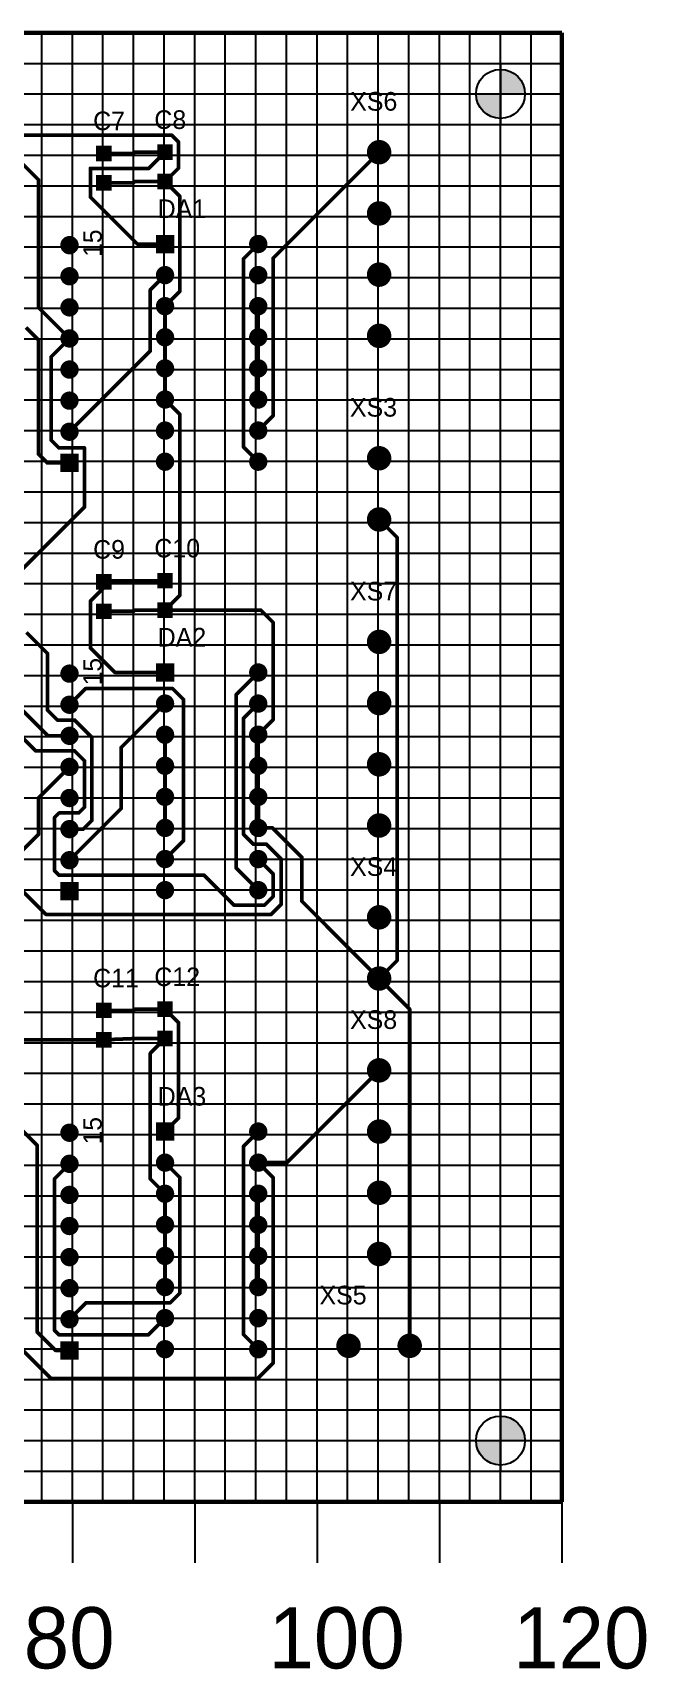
# Model space of a CAD drawing. Header units: millimetres. Extents: x -576 to 507, y -350 to 602.
# Drawn here: x -477.1 to -426.9, y 189.4 to 323.1 of the extents above; entities that cross this region are included whole.
import ezdxf

# ---------------------------------------------------------------- set-up
doc = ezdxf.new("R2010")
doc.units = ezdxf.units.MM

msp = doc.modelspace()

# ---------------------------------------------------------------- hatches: boundary and pattern name
h = msp.add_hatch(color=256)
h.dxf.hatch_style = 1
h.paths.add_polyline_path([(-438.849, 320.099), (-438.849, 318.099), (-436.849, 318.099, 0.4142136)])
h.paths.add_polyline_path([(-438.849, 318.099), (-440.849, 318.099, 0.4142136), (-438.849, 316.099)])
h.paths.add_polyline_path([(-548.849, 320.099), (-548.849, 318.099), (-546.849, 318.099, 0.4142136)])
h.paths.add_polyline_path([(-548.849, 318.099), (-550.849, 318.099, 0.4142136), (-548.849, 316.099)])
h.paths.add_polyline_path([(-548.849, 210.099), (-548.849, 208.099), (-546.849, 208.099, 0.4142136)])
h.paths.add_polyline_path([(-548.849, 208.099), (-550.849, 208.099, 0.4142136), (-548.849, 206.099)])
h.paths.add_polyline_path([(-438.849, 210.099), (-438.849, 208.099), (-436.849, 208.099, 0.4142136)])
h.paths.add_polyline_path([(-438.849, 208.099), (-440.849, 208.099, 0.4142136), (-438.849, 206.099)])

# ---------------------------------------------------------------- linework, layer by layer
at = {"lineweight": 60}
for p, q in [((-553.849, 323.099), (-433.849, 323.099)), ((-433.849, 203.099), (-433.849, 323.099)), ((-553.849, 203.099), (-433.849, 203.099))]:
    msp.add_line(p, q, dxfattribs=at)
for p, q in [((-476.349, 203.099), (-476.349, 323.099)), ((-476.349, 203.099), (-476.349, 323.099)), ((-476.349, 203.099), (-476.349, 323.099)), ((-476.349, 203.099), (-476.349, 323.099)), ((-473.849, 203.099), (-473.849, 323.099)), ((-471.349, 203.099), (-471.349, 323.099)), ((-471.349, 203.099), (-471.349, 323.099)), ((-471.349, 203.099), (-471.349, 323.099)), ((-471.349, 203.099), (-471.349, 323.099)), ((-468.849, 203.099), (-468.849, 323.099)), ((-468.849, 203.099), (-468.849, 323.099)), ((-466.349, 203.099), (-466.349, 323.099)), ((-466.349, 203.099), (-466.349, 323.099)), ((-466.349, 203.099), (-466.349, 323.099)), ((-466.349, 203.099), (-466.349, 323.099)), ((-466.349, 203.099), (-466.349, 323.099)), ((-466.349, 203.099), (-466.349, 323.099)), ((-466.349, 203.099), (-466.349, 323.099)), ((-466.349, 203.099), (-466.349, 323.099)), ((-463.849, 203.099), (-463.849, 323.099)), ((-461.349, 203.099), (-461.349, 323.099)), ((-461.349, 203.099), (-461.349, 323.099)), ((-461.349, 203.099), (-461.349, 323.099)), ((-461.349, 203.099), (-461.349, 323.099)), ((-458.849, 203.099), (-458.849, 323.099)), ((-456.349, 203.099), (-456.349, 323.099)), ((-456.349, 203.099), (-456.349, 323.099)), ((-456.349, 203.099), (-456.349, 323.099)), ((-456.349, 203.099), (-456.349, 323.099)), ((-453.849, 203.099), (-453.849, 323.099)), ((-451.349, 203.099), (-451.349, 323.099)), ((-451.349, 203.099), (-451.349, 323.099)), ((-451.349, 203.099), (-451.349, 323.099)), ((-451.349, 203.099), (-451.349, 323.099)), ((-448.849, 203.099), (-448.849, 323.099)), ((-446.349, 203.099), (-446.349, 323.099)), ((-446.349, 203.099), (-446.349, 323.099)), ((-446.349, 203.099), (-446.349, 323.099)), ((-446.349, 203.099), (-446.349, 323.099)), ((-443.849, 203.099), (-443.849, 323.099)), ((-443.849, 203.099), (-443.849, 323.099)), ((-441.349, 203.099), (-441.349, 323.099)), ((-441.349, 203.099), (-441.349, 323.099)), ((-441.349, 203.099), (-441.349, 323.099)), ((-441.349, 203.099), (-441.349, 323.099)), ((-441.349, 203.099), (-441.349, 323.099)), ((-441.349, 203.099), (-441.349, 323.099)), ((-441.349, 203.099), (-441.349, 323.099)), ((-441.349, 203.099), (-441.349, 323.099)), ((-438.849, 203.099), (-438.849, 323.099)), ((-436.349, 203.099), (-436.349, 323.099)), ((-436.349, 203.099), (-436.349, 323.099)), ((-436.349, 203.099), (-436.349, 323.099)), ((-436.349, 203.099), (-436.349, 323.099)), ((-553.849, 320.599), (-433.849, 320.599)), ((-438.849, 320.599), (-438.849, 315.599)), ((-438.849, 320.599), (-438.849, 315.599)), ((-553.849, 318.099), (-433.849, 318.099)), ((-548.849, 318.099), (-433.849, 318.099)), ((-441.349, 318.099), (-436.349, 318.099)), ((-441.349, 318.099), (-436.349, 318.099)), ((-553.849, 315.599), (-433.849, 315.599)), ((-553.849, 313.099), (-433.849, 313.099)), ((-553.849, 310.599), (-433.849, 310.599)), ((-553.849, 308.099), (-433.849, 308.099)), ((-553.849, 305.599), (-433.849, 305.599)), ((-553.849, 303.099), (-433.849, 303.099)), ((-548.849, 303.099), (-433.849, 303.099)), ((-553.849, 300.599), (-433.849, 300.599)), ((-553.849, 298.099), (-433.849, 298.099)), ((-553.849, 295.599), (-433.849, 295.599)), ((-553.849, 293.099), (-433.849, 293.099)), ((-553.849, 290.599), (-433.849, 290.599)), ((-553.849, 288.099), (-433.849, 288.099)), ((-548.849, 288.099), (-433.849, 288.099)), ((-553.849, 285.599), (-433.849, 285.599)), ((-553.849, 283.099), (-433.849, 283.099)), ((-553.849, 280.599), (-433.849, 280.599)), ((-553.849, 278.099), (-433.849, 278.099)), ((-553.849, 275.599), (-433.849, 275.599)), ((-553.849, 273.099), (-433.849, 273.099)), ((-548.849, 273.099), (-433.849, 273.099)), ((-553.849, 270.599), (-433.849, 270.599)), ((-553.849, 268.099), (-433.849, 268.099)), ((-553.849, 265.599), (-433.849, 265.599)), ((-553.849, 263.099), (-433.849, 263.099)), ((-553.849, 260.599), (-433.849, 260.599)), ((-553.849, 258.099), (-433.849, 258.099)), ((-548.849, 258.099), (-433.849, 258.099)), ((-553.849, 255.599), (-433.849, 255.599)), ((-553.849, 253.099), (-433.849, 253.099)), ((-553.849, 250.599), (-433.849, 250.599)), ((-553.849, 248.099), (-433.849, 248.099)), ((-553.849, 245.599), (-433.849, 245.599)), ((-553.849, 243.099), (-433.849, 243.099)), ((-548.849, 243.099), (-433.849, 243.099)), ((-553.849, 240.599), (-433.849, 240.599)), ((-553.849, 238.099), (-433.849, 238.099)), ((-553.849, 235.599), (-433.849, 235.599)), ((-553.849, 233.099), (-433.849, 233.099)), ((-553.849, 230.599), (-433.849, 230.599)), ((-553.849, 228.099), (-433.849, 228.099)), ((-548.849, 228.099), (-433.849, 228.099)), ((-553.849, 225.599), (-433.849, 225.599)), ((-553.849, 223.099), (-433.849, 223.099)), ((-553.849, 220.599), (-433.849, 220.599)), ((-553.849, 218.099), (-433.849, 218.099)), ((-553.849, 215.599), (-433.849, 215.599)), ((-553.849, 213.099), (-433.849, 213.099)), ((-553.849, 210.599), (-433.849, 210.599)), ((-438.849, 210.599), (-438.849, 205.599)), ((-438.849, 210.599), (-438.849, 205.599)), ((-553.849, 208.099), (-433.849, 208.099)), ((-441.349, 208.099), (-436.349, 208.099)), ((-441.349, 208.099), (-436.349, 208.099)), ((-553.849, 205.599), (-433.849, 205.599)), ((-473.849, 203.099), (-473.849, 198.099)), ((-463.849, 203.099), (-463.849, 198.099)), ((-453.849, 203.099), (-453.849, 198.099)), ((-443.849, 203.099), (-443.849, 198.099)), ((-433.849, 203.099), (-433.849, 198.099))]:
    msp.add_line(p, q)
at = {"const_width": 0.3}
for points in [[(-479.879, 314.734), (-465.737, 314.734)], [(-465.737, 314.734), (-465.165, 314.162)], [(-465.165, 312.048), (-465.165, 314.162)], [(-478.874, 313.339), (-476.62, 311.085)], [(-471.274, 313.239), (-468.848, 313.239)], [(-468.848, 313.239), (-468.748, 313.339)], [(-468.748, 313.339), (-466.274, 313.339)], [(-467.597, 312.016), (-466.274, 313.339)], [(-457.443, 304.67), (-448.774, 313.339)], [(-472.379, 312.016), (-467.597, 312.016)], [(-472.379, 309.679), (-472.379, 312.016)], [(-466.274, 310.939), (-465.165, 312.048)], [(-476.62, 300.663), (-476.62, 311.085)], [(-471.274, 310.839), (-468.848, 310.839)], [(-468.848, 310.839), (-468.748, 310.939)], [(-468.748, 310.939), (-466.274, 310.939)], [(-466.274, 310.939), (-465.063, 309.728)], [(-472.379, 309.679), (-468.539, 305.839)], [(-465.063, 301.97), (-465.063, 309.728)], [(-468.539, 305.839), (-466.274, 305.839)], [(-459.856, 304.637), (-458.654, 305.839)], [(-457.443, 291.81), (-457.443, 304.67)], [(-459.856, 289.261), (-459.856, 304.637)], [(-467.476, 302.097), (-466.274, 303.299)], [(-467.476, 297.111), (-467.476, 302.097)], [(-476.62, 300.663), (-474.082, 298.125)], [(-466.274, 300.759), (-465.063, 301.97)], [(-466.274, 298.219), (-466.274, 300.759)], [(-458.654, 298.219), (-458.654, 300.759)], [(-477.636, 299.011), (-476.62, 297.995)], [(-476.62, 288.684), (-476.62, 297.995)], [(-475.579, 296.628), (-474.082, 298.125)], [(-466.274, 295.679), (-466.274, 298.219)], [(-458.654, 295.679), (-458.654, 298.219)], [(-475.579, 289.816), (-475.579, 296.628)], [(-474.082, 290.505), (-467.476, 297.111)], [(-466.274, 293.139), (-466.274, 295.679)], [(-458.654, 293.139), (-458.654, 295.679)], [(-466.274, 293.139), (-465.063, 291.928)], [(-465.063, 277.15), (-465.063, 291.928)], [(-458.654, 290.599), (-457.443, 291.81)], [(-476.62, 288.684), (-475.902, 287.965)], [(-475.579, 289.816), (-474.944, 289.181)], [(-474.944, 289.181), (-472.861, 289.181)], [(-472.861, 284.352), (-472.861, 289.181)], [(-459.856, 289.261), (-458.654, 288.059)], [(-475.902, 287.965), (-474.082, 287.965)], [(-478.874, 278.339), (-472.861, 284.352)], [(-448.774, 283.339), (-447.309, 281.874)], [(-447.309, 247.304), (-447.309, 281.874)], [(-472.379, 276.659), (-470.699, 278.339)], [(-471.274, 278.239), (-470.699, 278.339)], [(-470.699, 278.339), (-466.274, 278.339)], [(-472.379, 272.849), (-472.379, 276.659)], [(-466.274, 275.939), (-465.063, 277.15)], [(-471.274, 275.839), (-468.848, 275.839)], [(-468.848, 275.839), (-468.748, 275.939)], [(-468.748, 275.939), (-466.274, 275.939)], [(-466.274, 275.939), (-458.451, 275.939)], [(-458.451, 275.939), (-457.443, 274.932)], [(-477.611, 274.119), (-475.884, 272.392)], [(-457.443, 266.97), (-457.443, 274.932)], [(-472.379, 272.849), (-470.369, 270.839)], [(-475.884, 267.769), (-475.884, 272.392)], [(-470.369, 270.839), (-466.274, 270.839)], [(-460.454, 269.039), (-458.654, 270.839)], [(-474.082, 268.205), (-472.765, 269.522)], [(-472.765, 269.522), (-465.648, 269.522)], [(-465.648, 269.522), (-464.759, 268.633)], [(-464.759, 257.114), (-464.759, 268.633)], [(-460.454, 254.859), (-460.454, 269.039)], [(-477.941, 267.769), (-475.837, 265.665)], [(-475.884, 267.769), (-475.071, 266.956)], [(-469.864, 264.709), (-466.274, 268.299)], [(-459.854, 267.099), (-458.654, 268.299)], [(-475.071, 266.956), (-473.674, 266.956)], [(-473.674, 266.956), (-472.252, 265.534)], [(-459.854, 257.607), (-459.854, 267.099)], [(-458.654, 265.759), (-457.443, 266.97)], [(-478.068, 265.661), (-476.849, 264.442)], [(-475.837, 265.665), (-474.082, 265.665)], [(-472.252, 258.752), (-472.252, 265.534)], [(-469.864, 259.723), (-469.864, 264.709)], [(-466.274, 263.219), (-466.274, 265.759)], [(-458.654, 263.219), (-458.654, 265.759)], [(-476.849, 264.442), (-473.674, 264.442)], [(-473.674, 264.442), (-472.861, 263.629)], [(-472.861, 259.831), (-472.861, 263.629)], [(-466.274, 260.679), (-466.274, 263.219)], [(-458.654, 260.679), (-458.654, 263.219)], [(-476.62, 260.587), (-474.082, 263.125)], [(-476.62, 257.609), (-476.62, 260.587)], [(-466.274, 258.139), (-466.274, 260.679)], [(-458.654, 260.679), (-458.638, 260.663)], [(-458.638, 258.154), (-458.638, 260.663)], [(-475.3, 259.006), (-474.944, 259.362)], [(-474.944, 259.362), (-473.331, 259.362)], [(-474.082, 255.505), (-469.864, 259.723)], [(-473.331, 259.362), (-472.861, 259.831)], [(-475.3, 254.637), (-475.3, 259.006)], [(-474.082, 258.045), (-472.959, 258.045)], [(-472.959, 258.045), (-472.252, 258.752)], [(-458.654, 258.139), (-458.638, 258.154)], [(-458.654, 258.139), (-457.487, 258.139)], [(-457.487, 258.139), (-455.086, 255.738)], [(-478.678, 255.552), (-476.62, 257.609)], [(-466.274, 255.599), (-464.759, 257.114)], [(-459.854, 257.607), (-459.069, 256.822)], [(-459.069, 256.822), (-458.002, 256.822)], [(-458.002, 256.822), (-456.783, 255.602)], [(-458.654, 255.599), (-457.443, 254.388)], [(-456.783, 251.894), (-456.783, 255.602)], [(-455.086, 252.151), (-455.086, 255.738)], [(-479.162, 254.235), (-476.008, 251.081)], [(-475.3, 254.637), (-474.944, 254.282)], [(-474.944, 254.282), (-463.082, 254.282)], [(-463.082, 254.282), (-460.644, 251.843)], [(-460.454, 254.859), (-458.654, 253.059)], [(-457.443, 252.529), (-457.443, 254.388)], [(-458.129, 251.843), (-457.443, 252.529)], [(-460.644, 251.843), (-458.129, 251.843)], [(-457.596, 251.081), (-456.783, 251.894)], [(-455.086, 252.151), (-448.774, 245.839)], [(-476.008, 251.081), (-457.596, 251.081)], [(-448.774, 245.839), (-447.309, 247.304)], [(-448.774, 245.839), (-446.274, 243.339)], [(-471.274, 243.239), (-468.848, 243.239)], [(-468.848, 243.239), (-468.748, 243.339)], [(-468.748, 243.339), (-466.274, 243.339)], [(-466.274, 243.339), (-465.165, 242.23)], [(-446.274, 215.839), (-446.274, 243.339)], [(-465.165, 234.448), (-465.165, 242.23)], [(-478.774, 240.839), (-471.274, 240.839)], [(-471.274, 240.839), (-468.748, 240.939)], [(-468.748, 240.939), (-466.274, 240.939)], [(-467.476, 239.737), (-466.274, 240.939)], [(-467.476, 229.461), (-467.476, 239.737)], [(-456.314, 230.799), (-448.774, 238.339)], [(-466.274, 233.339), (-465.165, 234.448)], [(-478.195, 233.682), (-476.722, 232.209)], [(-459.856, 232.137), (-458.654, 233.339)], [(-476.722, 216.969), (-476.722, 232.209)], [(-459.856, 216.761), (-459.856, 232.137)], [(-475.3, 229.487), (-474.082, 230.705)], [(-466.274, 230.799), (-465.063, 229.588)], [(-458.654, 230.799), (-457.443, 229.588)], [(-458.654, 230.799), (-456.314, 230.799)], [(-475.3, 217.096), (-475.3, 229.487)], [(-467.476, 229.461), (-466.274, 228.259)], [(-465.063, 220.144), (-465.063, 229.588)], [(-457.443, 214.429), (-457.443, 229.588)], [(-466.274, 225.719), (-466.274, 228.259)], [(-458.654, 225.719), (-458.654, 228.259)], [(-466.274, 223.179), (-466.274, 225.719)], [(-458.654, 223.179), (-458.654, 225.719)], [(-466.274, 220.639), (-466.274, 223.179)], [(-458.654, 220.639), (-458.654, 223.179)], [(-474.082, 218.005), (-472.73, 219.357)], [(-472.73, 219.357), (-465.851, 219.357)], [(-465.851, 219.357), (-465.063, 220.144)], [(-467.633, 216.74), (-466.274, 218.099)], [(-479.162, 216.735), (-475.586, 213.159)], [(-476.722, 216.969), (-475.218, 215.465)], [(-475.3, 217.096), (-474.944, 216.74)], [(-474.944, 216.74), (-467.633, 216.74)], [(-459.856, 216.761), (-458.654, 215.559)], [(-475.218, 215.465), (-474.082, 215.465)], [(-458.713, 213.159), (-457.443, 214.429)], [(-475.586, 213.159), (-458.713, 213.159)]]:
    msp.add_lwpolyline(points, dxfattribs=at)
for points, const_width in [([(-465.812, 314.734, 1), (-465.662, 314.734, 1)], 0.15), ([(-465.812, 314.734, 1), (-465.662, 314.734, 1)], 0.15), ([(-465.24, 314.162, 1), (-465.09, 314.162, 1)], 0.15), ([(-465.24, 314.162, 1), (-465.09, 314.162, 1)], 0.15), ([(-449.274, 313.339, 1), (-448.274, 313.339, 1)], 1), ([(-471.349, 313.239, 1), (-471.199, 313.239, 1)], 0.15), ([(-468.923, 313.239, 1), (-468.773, 313.239, 1)], 0.15), ([(-468.923, 313.239, 1), (-468.773, 313.239, 1)], 0.15), ([(-468.823, 313.339, 1), (-468.673, 313.339, 1)], 0.15), ([(-468.823, 313.339, 1), (-468.673, 313.339, 1)], 0.15), ([(-466.349, 313.339, 1), (-466.199, 313.339, 1)], 0.15), ([(-466.349, 313.339, 1), (-466.199, 313.339, 1)], 0.15), ([(-448.849, 313.339, 1), (-448.699, 313.339, 1)], 0.15), ([(-472.454, 312.016, 1), (-472.304, 312.016, 1)], 0.15), ([(-472.454, 312.016, 1), (-472.304, 312.016, 1)], 0.15), ([(-467.672, 312.016, 1), (-467.522, 312.016, 1)], 0.15), ([(-467.672, 312.016, 1), (-467.522, 312.016, 1)], 0.15), ([(-465.24, 312.048, 1), (-465.09, 312.048, 1)], 0.15), ([(-465.24, 312.048, 1), (-465.09, 312.048, 1)], 0.15), ([(-476.695, 311.085, 1), (-476.545, 311.085, 1)], 0.15), ([(-476.695, 311.085, 1), (-476.545, 311.085, 1)], 0.15), ([(-471.349, 310.839, 1), (-471.199, 310.839, 1)], 0.15), ([(-468.923, 310.839, 1), (-468.773, 310.839, 1)], 0.15), ([(-468.923, 310.839, 1), (-468.773, 310.839, 1)], 0.15), ([(-468.823, 310.939, 1), (-468.673, 310.939, 1)], 0.15), ([(-468.823, 310.939, 1), (-468.673, 310.939, 1)], 0.15), ([(-466.349, 310.939, 1), (-466.199, 310.939, 1)], 0.15), ([(-466.349, 310.939, 1), (-466.199, 310.939, 1)], 0.15), ([(-466.349, 310.939, 1), (-466.199, 310.939, 1)], 0.15), ([(-472.454, 309.679, 1), (-472.304, 309.679, 1)], 0.15), ([(-472.454, 309.679, 1), (-472.304, 309.679, 1)], 0.15), ([(-465.138, 309.728, 1), (-464.988, 309.728, 1)], 0.15), ([(-465.138, 309.728, 1), (-464.988, 309.728, 1)], 0.15), ([(-449.274, 308.339, 1), (-448.274, 308.339, 1)], 1), ([(-474.457, 305.745, 1), (-473.707, 305.745, 1)], 0.75), ([(-459.029, 305.839, 1), (-458.279, 305.839, 1)], 0.75), ([(-468.614, 305.839, 1), (-468.464, 305.839, 1)], 0.15), ([(-468.614, 305.839, 1), (-468.464, 305.839, 1)], 0.15), ([(-466.349, 305.839, 1), (-466.199, 305.839, 1)], 0.15), ([(-458.729, 305.839, 1), (-458.579, 305.839, 1)], 0.15), ([(-457.518, 304.67, 1), (-457.368, 304.67, 1)], 0.15), ([(-457.518, 304.67, 1), (-457.368, 304.67, 1)], 0.15), ([(-474.457, 303.205, 1), (-473.707, 303.205, 1)], 0.75), ([(-466.649, 303.299, 1), (-465.899, 303.299, 1)], 0.75), ([(-459.931, 304.637, 1), (-459.781, 304.637, 1)], 0.15), ([(-459.931, 304.637, 1), (-459.781, 304.637, 1)], 0.15), ([(-459.029, 303.299, 1), (-458.279, 303.299, 1)], 0.75), ([(-449.274, 303.339, 1), (-448.274, 303.339, 1)], 1), ([(-467.551, 302.097, 1), (-467.401, 302.097, 1)], 0.15), ([(-467.551, 302.097, 1), (-467.401, 302.097, 1)], 0.15), ([(-466.349, 303.299, 1), (-466.199, 303.299, 1)], 0.15), ([(-476.695, 300.663, 1), (-476.545, 300.663, 1)], 0.15), ([(-476.695, 300.663, 1), (-476.545, 300.663, 1)], 0.15), ([(-474.457, 300.665, 1), (-473.707, 300.665, 1)], 0.75), ([(-466.649, 300.759, 1), (-465.899, 300.759, 1)], 0.75), ([(-466.349, 300.759, 1), (-466.199, 300.759, 1)], 0.15), ([(-466.349, 300.759, 1), (-466.199, 300.759, 1)], 0.15), ([(-465.138, 301.97, 1), (-464.988, 301.97, 1)], 0.15), ([(-465.138, 301.97, 1), (-464.988, 301.97, 1)], 0.15), ([(-459.029, 300.759, 1), (-458.279, 300.759, 1)], 0.75), ([(-458.729, 300.759, 1), (-458.579, 300.759, 1)], 0.15), ([(-476.695, 297.995, 1), (-476.545, 297.995, 1)], 0.15), ([(-476.695, 297.995, 1), (-476.545, 297.995, 1)], 0.15), ([(-474.457, 298.125, 1), (-473.707, 298.125, 1)], 0.75), ([(-474.157, 298.125, 1), (-474.007, 298.125, 1)], 0.15), ([(-474.157, 298.125, 1), (-474.007, 298.125, 1)], 0.15), ([(-466.649, 298.219, 1), (-465.899, 298.219, 1)], 0.75), ([(-466.349, 298.219, 1), (-466.199, 298.219, 1)], 0.15), ([(-466.349, 298.219, 1), (-466.199, 298.219, 1)], 0.15), ([(-459.029, 298.219, 1), (-458.279, 298.219, 1)], 0.75), ([(-458.729, 298.219, 1), (-458.579, 298.219, 1)], 0.15), ([(-458.729, 298.219, 1), (-458.579, 298.219, 1)], 0.15), ([(-449.274, 298.339, 1), (-448.274, 298.339, 1)], 1), ([(-475.654, 296.628, 1), (-475.504, 296.628, 1)], 0.15), ([(-475.654, 296.628, 1), (-475.504, 296.628, 1)], 0.15), ([(-467.551, 297.111, 1), (-467.401, 297.111, 1)], 0.15), ([(-467.551, 297.111, 1), (-467.401, 297.111, 1)], 0.15), ([(-474.457, 295.585, 1), (-473.707, 295.585, 1)], 0.75), ([(-466.649, 295.679, 1), (-465.899, 295.679, 1)], 0.75), ([(-466.349, 295.679, 1), (-466.199, 295.679, 1)], 0.15), ([(-466.349, 295.679, 1), (-466.199, 295.679, 1)], 0.15), ([(-459.029, 295.679, 1), (-458.279, 295.679, 1)], 0.75), ([(-458.729, 295.679, 1), (-458.579, 295.679, 1)], 0.15), ([(-458.729, 295.679, 1), (-458.579, 295.679, 1)], 0.15), ([(-474.457, 293.045, 1), (-473.707, 293.045, 1)], 0.75), ([(-466.649, 293.139, 1), (-465.899, 293.139, 1)], 0.75), ([(-466.349, 293.139, 1), (-466.199, 293.139, 1)], 0.15), ([(-466.349, 293.139, 1), (-466.199, 293.139, 1)], 0.15), ([(-459.029, 293.139, 1), (-458.279, 293.139, 1)], 0.75), ([(-458.729, 293.139, 1), (-458.579, 293.139, 1)], 0.15), ([(-465.138, 291.928, 1), (-464.988, 291.928, 1)], 0.15), ([(-465.138, 291.928, 1), (-464.988, 291.928, 1)], 0.15), ([(-457.518, 291.81, 1), (-457.368, 291.81, 1)], 0.15), ([(-457.518, 291.81, 1), (-457.368, 291.81, 1)], 0.15), ([(-474.457, 290.505, 1), (-473.707, 290.505, 1)], 0.75), ([(-474.157, 290.505, 1), (-474.007, 290.505, 1)], 0.15), ([(-466.649, 290.599, 1), (-465.899, 290.599, 1)], 0.75), ([(-459.029, 290.599, 1), (-458.279, 290.599, 1)], 0.75), ([(-458.729, 290.599, 1), (-458.579, 290.599, 1)], 0.15), ([(-476.695, 288.684, 1), (-476.545, 288.684, 1)], 0.15), ([(-476.695, 288.684, 1), (-476.545, 288.684, 1)], 0.15), ([(-475.654, 289.816, 1), (-475.504, 289.816, 1)], 0.15), ([(-475.654, 289.816, 1), (-475.504, 289.816, 1)], 0.15), ([(-475.019, 289.181, 1), (-474.869, 289.181, 1)], 0.15), ([(-475.019, 289.181, 1), (-474.869, 289.181, 1)], 0.15), ([(-472.936, 289.181, 1), (-472.786, 289.181, 1)], 0.15), ([(-472.936, 289.181, 1), (-472.786, 289.181, 1)], 0.15), ([(-466.649, 288.059, 1), (-465.899, 288.059, 1)], 0.75), ([(-459.931, 289.261, 1), (-459.781, 289.261, 1)], 0.15), ([(-459.931, 289.261, 1), (-459.781, 289.261, 1)], 0.15), ([(-459.029, 288.059, 1), (-458.279, 288.059, 1)], 0.75), ([(-449.274, 288.339, 1), (-448.274, 288.339, 1)], 1), ([(-475.977, 287.965, 1), (-475.827, 287.965, 1)], 0.15), ([(-475.977, 287.965, 1), (-475.827, 287.965, 1)], 0.15), ([(-474.157, 287.965, 1), (-474.007, 287.965, 1)], 0.15), ([(-458.729, 288.059, 1), (-458.579, 288.059, 1)], 0.15), ([(-472.936, 284.352, 1), (-472.786, 284.352, 1)], 0.15), ([(-472.936, 284.352, 1), (-472.786, 284.352, 1)], 0.15), ([(-449.274, 283.339, 1), (-448.274, 283.339, 1)], 1), ([(-448.849, 283.339, 1), (-448.699, 283.339, 1)], 0.15), ([(-447.384, 281.874, 1), (-447.234, 281.874, 1)], 0.15), ([(-447.384, 281.874, 1), (-447.234, 281.874, 1)], 0.15), ([(-471.349, 278.239, 1), (-471.199, 278.239, 1)], 0.15), ([(-470.774, 278.339, 1), (-470.624, 278.339, 1)], 0.15), ([(-470.774, 278.339, 1), (-470.624, 278.339, 1)], 0.15), ([(-470.774, 278.339, 1), (-470.624, 278.339, 1)], 0.15), ([(-466.349, 278.339, 1), (-466.199, 278.339, 1)], 0.15), ([(-472.454, 276.659, 1), (-472.304, 276.659, 1)], 0.15), ([(-472.454, 276.659, 1), (-472.304, 276.659, 1)], 0.15), ([(-465.138, 277.15, 1), (-464.988, 277.15, 1)], 0.15), ([(-465.138, 277.15, 1), (-464.988, 277.15, 1)], 0.15), ([(-471.349, 275.839, 1), (-471.199, 275.839, 1)], 0.15), ([(-468.923, 275.839, 1), (-468.773, 275.839, 1)], 0.15), ([(-468.923, 275.839, 1), (-468.773, 275.839, 1)], 0.15), ([(-468.823, 275.939, 1), (-468.673, 275.939, 1)], 0.15), ([(-468.823, 275.939, 1), (-468.673, 275.939, 1)], 0.15), ([(-466.349, 275.939, 1), (-466.199, 275.939, 1)], 0.15), ([(-466.349, 275.939, 1), (-466.199, 275.939, 1)], 0.15), ([(-466.349, 275.939, 1), (-466.199, 275.939, 1)], 0.15), ([(-458.526, 275.939, 1), (-458.376, 275.939, 1)], 0.15), ([(-458.526, 275.939, 1), (-458.376, 275.939, 1)], 0.15), ([(-457.518, 274.932, 1), (-457.368, 274.932, 1)], 0.15), ([(-457.518, 274.932, 1), (-457.368, 274.932, 1)], 0.15), ([(-449.274, 273.339, 1), (-448.274, 273.339, 1)], 1), ([(-472.454, 272.849, 1), (-472.304, 272.849, 1)], 0.15), ([(-472.454, 272.849, 1), (-472.304, 272.849, 1)], 0.15), ([(-475.959, 272.392, 1), (-475.809, 272.392, 1)], 0.15), ([(-475.959, 272.392, 1), (-475.809, 272.392, 1)], 0.15), ([(-474.457, 270.745, 1), (-473.707, 270.745, 1)], 0.75), ([(-459.029, 270.839, 1), (-458.279, 270.839, 1)], 0.75), ([(-470.444, 270.839, 1), (-470.294, 270.839, 1)], 0.15), ([(-470.444, 270.839, 1), (-470.294, 270.839, 1)], 0.15), ([(-466.349, 270.839, 1), (-466.199, 270.839, 1)], 0.15), ([(-458.729, 270.839, 1), (-458.579, 270.839, 1)], 0.15), ([(-474.457, 268.205, 1), (-473.707, 268.205, 1)], 0.75), ([(-472.84, 269.522, 1), (-472.69, 269.522, 1)], 0.15), ([(-472.84, 269.522, 1), (-472.69, 269.522, 1)], 0.15), ([(-466.649, 268.299, 1), (-465.899, 268.299, 1)], 0.75), ([(-465.723, 269.522, 1), (-465.573, 269.522, 1)], 0.15), ([(-465.723, 269.522, 1), (-465.573, 269.522, 1)], 0.15), ([(-464.834, 268.633, 1), (-464.684, 268.633, 1)], 0.15), ([(-464.834, 268.633, 1), (-464.684, 268.633, 1)], 0.15), ([(-460.529, 269.039, 1), (-460.379, 269.039, 1)], 0.15), ([(-460.529, 269.039, 1), (-460.379, 269.039, 1)], 0.15), ([(-459.029, 268.299, 1), (-458.279, 268.299, 1)], 0.75), ([(-449.274, 268.339, 1), (-448.274, 268.339, 1)], 1), ([(-475.959, 267.769, 1), (-475.809, 267.769, 1)], 0.15), ([(-475.959, 267.769, 1), (-475.809, 267.769, 1)], 0.15), ([(-474.157, 268.205, 1), (-474.007, 268.205, 1)], 0.15), ([(-466.349, 268.299, 1), (-466.199, 268.299, 1)], 0.15), ([(-458.729, 268.299, 1), (-458.579, 268.299, 1)], 0.15), ([(-475.146, 266.956, 1), (-474.996, 266.956, 1)], 0.15), ([(-475.146, 266.956, 1), (-474.996, 266.956, 1)], 0.15), ([(-474.457, 265.665, 1), (-473.707, 265.665, 1)], 0.75), ([(-473.749, 266.956, 1), (-473.599, 266.956, 1)], 0.15), ([(-473.749, 266.956, 1), (-473.599, 266.956, 1)], 0.15), ([(-466.649, 265.759, 1), (-465.899, 265.759, 1)], 0.75), ([(-459.929, 267.099, 1), (-459.779, 267.099, 1)], 0.15), ([(-459.929, 267.099, 1), (-459.779, 267.099, 1)], 0.15), ([(-459.029, 265.759, 1), (-458.279, 265.759, 1)], 0.75), ([(-457.518, 266.97, 1), (-457.368, 266.97, 1)], 0.15), ([(-457.518, 266.97, 1), (-457.368, 266.97, 1)], 0.15), ([(-475.912, 265.665, 1), (-475.762, 265.665, 1)], 0.15), ([(-475.912, 265.665, 1), (-475.762, 265.665, 1)], 0.15), ([(-474.157, 265.665, 1), (-474.007, 265.665, 1)], 0.15), ([(-472.327, 265.534, 1), (-472.177, 265.534, 1)], 0.15), ([(-472.327, 265.534, 1), (-472.177, 265.534, 1)], 0.15), ([(-469.939, 264.709, 1), (-469.789, 264.709, 1)], 0.15), ([(-469.939, 264.709, 1), (-469.789, 264.709, 1)], 0.15), ([(-466.349, 265.759, 1), (-466.199, 265.759, 1)], 0.15), ([(-458.729, 265.759, 1), (-458.579, 265.759, 1)], 0.15), ([(-458.729, 265.759, 1), (-458.579, 265.759, 1)], 0.15), ([(-476.924, 264.442, 1), (-476.774, 264.442, 1)], 0.15), ([(-476.924, 264.442, 1), (-476.774, 264.442, 1)], 0.15), ([(-474.457, 263.125, 1), (-473.707, 263.125, 1)], 0.75), ([(-473.749, 264.442, 1), (-473.599, 264.442, 1)], 0.15), ([(-473.749, 264.442, 1), (-473.599, 264.442, 1)], 0.15), ([(-472.936, 263.629, 1), (-472.786, 263.629, 1)], 0.15), ([(-472.936, 263.629, 1), (-472.786, 263.629, 1)], 0.15), ([(-466.649, 263.219, 1), (-465.899, 263.219, 1)], 0.75), ([(-466.349, 263.219, 1), (-466.199, 263.219, 1)], 0.15), ([(-466.349, 263.219, 1), (-466.199, 263.219, 1)], 0.15), ([(-459.029, 263.219, 1), (-458.279, 263.219, 1)], 0.75), ([(-458.729, 263.219, 1), (-458.579, 263.219, 1)], 0.15), ([(-458.729, 263.219, 1), (-458.579, 263.219, 1)], 0.15), ([(-449.274, 263.339, 1), (-448.274, 263.339, 1)], 1), ([(-474.157, 263.125, 1), (-474.007, 263.125, 1)], 0.15), ([(-476.695, 260.587, 1), (-476.545, 260.587, 1)], 0.15), ([(-476.695, 260.587, 1), (-476.545, 260.587, 1)], 0.15), ([(-474.457, 260.585, 1), (-473.707, 260.585, 1)], 0.75), ([(-466.649, 260.679, 1), (-465.899, 260.679, 1)], 0.75), ([(-466.349, 260.679, 1), (-466.199, 260.679, 1)], 0.15), ([(-466.349, 260.679, 1), (-466.199, 260.679, 1)], 0.15), ([(-459.029, 260.679, 1), (-458.279, 260.679, 1)], 0.75), ([(-458.729, 260.679, 1), (-458.579, 260.679, 1)], 0.15), ([(-458.729, 260.679, 1), (-458.579, 260.679, 1)], 0.15), ([(-458.713, 260.663, 1), (-458.563, 260.663, 1)], 0.15), ([(-458.713, 260.663, 1), (-458.563, 260.663, 1)], 0.15), ([(-475.019, 259.362, 1), (-474.869, 259.362, 1)], 0.15), ([(-475.019, 259.362, 1), (-474.869, 259.362, 1)], 0.15), ([(-473.406, 259.362, 1), (-473.256, 259.362, 1)], 0.15), ([(-473.406, 259.362, 1), (-473.256, 259.362, 1)], 0.15), ([(-472.936, 259.831, 1), (-472.786, 259.831, 1)], 0.15), ([(-472.936, 259.831, 1), (-472.786, 259.831, 1)], 0.15), ([(-469.939, 259.723, 1), (-469.789, 259.723, 1)], 0.15), ([(-469.939, 259.723, 1), (-469.789, 259.723, 1)], 0.15), ([(-475.375, 259.006, 1), (-475.225, 259.006, 1)], 0.15), ([(-475.375, 259.006, 1), (-475.225, 259.006, 1)], 0.15), ([(-474.457, 258.045, 1), (-473.707, 258.045, 1)], 0.75), ([(-474.157, 258.045, 1), (-474.007, 258.045, 1)], 0.15), ([(-473.034, 258.045, 1), (-472.884, 258.045, 1)], 0.15), ([(-473.034, 258.045, 1), (-472.884, 258.045, 1)], 0.15), ([(-472.327, 258.752, 1), (-472.177, 258.752, 1)], 0.15), ([(-472.327, 258.752, 1), (-472.177, 258.752, 1)], 0.15), ([(-466.649, 258.139, 1), (-465.899, 258.139, 1)], 0.75), ([(-466.349, 258.139, 1), (-466.199, 258.139, 1)], 0.15), ([(-459.029, 258.139, 1), (-458.279, 258.139, 1)], 0.75), ([(-458.729, 258.139, 1), (-458.579, 258.139, 1)], 0.15), ([(-458.729, 258.139, 1), (-458.579, 258.139, 1)], 0.15), ([(-458.713, 258.154, 1), (-458.563, 258.154, 1)], 0.15), ([(-458.713, 258.154, 1), (-458.563, 258.154, 1)], 0.15), ([(-457.562, 258.139, 1), (-457.412, 258.139, 1)], 0.15), ([(-457.562, 258.139, 1), (-457.412, 258.139, 1)], 0.15), ([(-449.274, 258.339, 1), (-448.274, 258.339, 1)], 1), ([(-476.695, 257.609, 1), (-476.545, 257.609, 1)], 0.15), ([(-476.695, 257.609, 1), (-476.545, 257.609, 1)], 0.15), ([(-464.834, 257.114, 1), (-464.684, 257.114, 1)], 0.15), ([(-464.834, 257.114, 1), (-464.684, 257.114, 1)], 0.15), ([(-459.929, 257.607, 1), (-459.779, 257.607, 1)], 0.15), ([(-459.929, 257.607, 1), (-459.779, 257.607, 1)], 0.15), ([(-459.144, 256.822, 1), (-458.994, 256.822, 1)], 0.15), ([(-459.144, 256.822, 1), (-458.994, 256.822, 1)], 0.15), ([(-458.077, 256.822, 1), (-457.927, 256.822, 1)], 0.15), ([(-458.077, 256.822, 1), (-457.927, 256.822, 1)], 0.15), ([(-474.457, 255.505, 1), (-473.707, 255.505, 1)], 0.75), ([(-474.157, 255.505, 1), (-474.007, 255.505, 1)], 0.15), ([(-466.649, 255.599, 1), (-465.899, 255.599, 1)], 0.75), ([(-466.349, 255.599, 1), (-466.199, 255.599, 1)], 0.15), ([(-459.029, 255.599, 1), (-458.279, 255.599, 1)], 0.75), ([(-458.729, 255.599, 1), (-458.579, 255.599, 1)], 0.15), ([(-456.858, 255.602, 1), (-456.708, 255.602, 1)], 0.15), ([(-456.858, 255.602, 1), (-456.708, 255.602, 1)], 0.15), ([(-455.161, 255.738, 1), (-455.011, 255.738, 1)], 0.15), ([(-455.161, 255.738, 1), (-455.011, 255.738, 1)], 0.15), ([(-475.375, 254.637, 1), (-475.225, 254.637, 1)], 0.15), ([(-475.375, 254.637, 1), (-475.225, 254.637, 1)], 0.15), ([(-475.019, 254.282, 1), (-474.869, 254.282, 1)], 0.15), ([(-475.019, 254.282, 1), (-474.869, 254.282, 1)], 0.15), ([(-463.157, 254.282, 1), (-463.007, 254.282, 1)], 0.15), ([(-463.157, 254.282, 1), (-463.007, 254.282, 1)], 0.15), ([(-460.529, 254.859, 1), (-460.379, 254.859, 1)], 0.15), ([(-460.529, 254.859, 1), (-460.379, 254.859, 1)], 0.15), ([(-457.518, 254.388, 1), (-457.368, 254.388, 1)], 0.15), ([(-457.518, 254.388, 1), (-457.368, 254.388, 1)], 0.15), ([(-466.649, 253.059, 1), (-465.899, 253.059, 1)], 0.75), ([(-459.029, 253.059, 1), (-458.279, 253.059, 1)], 0.75), ([(-458.729, 253.059, 1), (-458.579, 253.059, 1)], 0.15), ([(-457.518, 252.529, 1), (-457.368, 252.529, 1)], 0.15), ([(-457.518, 252.529, 1), (-457.368, 252.529, 1)], 0.15), ([(-460.719, 251.843, 1), (-460.569, 251.843, 1)], 0.15), ([(-460.719, 251.843, 1), (-460.569, 251.843, 1)], 0.15), ([(-458.204, 251.843, 1), (-458.054, 251.843, 1)], 0.15), ([(-458.204, 251.843, 1), (-458.054, 251.843, 1)], 0.15), ([(-456.858, 251.894, 1), (-456.708, 251.894, 1)], 0.15), ([(-456.858, 251.894, 1), (-456.708, 251.894, 1)], 0.15), ([(-455.161, 252.151, 1), (-455.011, 252.151, 1)], 0.15), ([(-455.161, 252.151, 1), (-455.011, 252.151, 1)], 0.15), ([(-449.274, 250.839, 1), (-448.274, 250.839, 1)], 1), ([(-476.083, 251.081, 1), (-475.933, 251.081, 1)], 0.15), ([(-476.083, 251.081, 1), (-475.933, 251.081, 1)], 0.15), ([(-457.671, 251.081, 1), (-457.521, 251.081, 1)], 0.15), ([(-457.671, 251.081, 1), (-457.521, 251.081, 1)], 0.15), ([(-447.384, 247.304, 1), (-447.234, 247.304, 1)], 0.15), ([(-447.384, 247.304, 1), (-447.234, 247.304, 1)], 0.15), ([(-449.274, 245.839, 1), (-448.274, 245.839, 1)], 1), ([(-448.849, 245.839, 1), (-448.699, 245.839, 1)], 0.15), ([(-448.849, 245.839, 1), (-448.699, 245.839, 1)], 0.15), ([(-448.849, 245.839, 1), (-448.699, 245.839, 1)], 0.15), ([(-471.349, 243.239, 1), (-471.199, 243.239, 1)], 0.15), ([(-468.923, 243.239, 1), (-468.773, 243.239, 1)], 0.15), ([(-468.923, 243.239, 1), (-468.773, 243.239, 1)], 0.15), ([(-468.823, 243.339, 1), (-468.673, 243.339, 1)], 0.15), ([(-468.823, 243.339, 1), (-468.673, 243.339, 1)], 0.15), ([(-466.349, 243.339, 1), (-466.199, 243.339, 1)], 0.15), ([(-466.349, 243.339, 1), (-466.199, 243.339, 1)], 0.15), ([(-446.349, 243.339, 1), (-446.199, 243.339, 1)], 0.15), ([(-446.349, 243.339, 1), (-446.199, 243.339, 1)], 0.15), ([(-465.24, 242.23, 1), (-465.09, 242.23, 1)], 0.15), ([(-465.24, 242.23, 1), (-465.09, 242.23, 1)], 0.15), ([(-471.349, 240.839, 1), (-471.199, 240.839, 1)], 0.15), ([(-471.349, 240.839, 1), (-471.199, 240.839, 1)], 0.15), ([(-468.823, 240.939, 1), (-468.673, 240.939, 1)], 0.15), ([(-468.823, 240.939, 1), (-468.673, 240.939, 1)], 0.15), ([(-466.349, 240.939, 1), (-466.199, 240.939, 1)], 0.15), ([(-466.349, 240.939, 1), (-466.199, 240.939, 1)], 0.15), ([(-467.551, 239.737, 1), (-467.401, 239.737, 1)], 0.15), ([(-467.551, 239.737, 1), (-467.401, 239.737, 1)], 0.15), ([(-449.274, 238.339, 1), (-448.274, 238.339, 1)], 1), ([(-448.849, 238.339, 1), (-448.699, 238.339, 1)], 0.15), ([(-474.457, 233.245, 1), (-473.707, 233.245, 1)], 0.75), ([(-465.24, 234.448, 1), (-465.09, 234.448, 1)], 0.15), ([(-465.24, 234.448, 1), (-465.09, 234.448, 1)], 0.15), ([(-459.029, 233.339, 1), (-458.279, 233.339, 1)], 0.75), ([(-449.274, 233.339, 1), (-448.274, 233.339, 1)], 1), ([(-466.349, 233.339, 1), (-466.199, 233.339, 1)], 0.15), ([(-458.729, 233.339, 1), (-458.579, 233.339, 1)], 0.15), ([(-476.797, 232.209, 1), (-476.647, 232.209, 1)], 0.15), ([(-476.797, 232.209, 1), (-476.647, 232.209, 1)], 0.15), ([(-474.457, 230.705, 1), (-473.707, 230.705, 1)], 0.75), ([(-466.649, 230.799, 1), (-465.899, 230.799, 1)], 0.75), ([(-459.931, 232.137, 1), (-459.781, 232.137, 1)], 0.15), ([(-459.931, 232.137, 1), (-459.781, 232.137, 1)], 0.15), ([(-459.029, 230.799, 1), (-458.279, 230.799, 1)], 0.75), ([(-474.157, 230.705, 1), (-474.007, 230.705, 1)], 0.15), ([(-466.349, 230.799, 1), (-466.199, 230.799, 1)], 0.15), ([(-458.729, 230.799, 1), (-458.579, 230.799, 1)], 0.15), ([(-458.729, 230.799, 1), (-458.579, 230.799, 1)], 0.15), ([(-456.389, 230.799, 1), (-456.239, 230.799, 1)], 0.15), ([(-456.389, 230.799, 1), (-456.239, 230.799, 1)], 0.15), ([(-475.375, 229.487, 1), (-475.225, 229.487, 1)], 0.15), ([(-475.375, 229.487, 1), (-475.225, 229.487, 1)], 0.15), ([(-474.457, 228.165, 1), (-473.707, 228.165, 1)], 0.75), ([(-467.551, 229.461, 1), (-467.401, 229.461, 1)], 0.15), ([(-467.551, 229.461, 1), (-467.401, 229.461, 1)], 0.15), ([(-466.649, 228.259, 1), (-465.899, 228.259, 1)], 0.75), ([(-465.138, 229.588, 1), (-464.988, 229.588, 1)], 0.15), ([(-465.138, 229.588, 1), (-464.988, 229.588, 1)], 0.15), ([(-459.029, 228.259, 1), (-458.279, 228.259, 1)], 0.75), ([(-457.518, 229.588, 1), (-457.368, 229.588, 1)], 0.15), ([(-457.518, 229.588, 1), (-457.368, 229.588, 1)], 0.15), ([(-449.274, 228.339, 1), (-448.274, 228.339, 1)], 1), ([(-466.349, 228.259, 1), (-466.199, 228.259, 1)], 0.15), ([(-466.349, 228.259, 1), (-466.199, 228.259, 1)], 0.15), ([(-458.729, 228.259, 1), (-458.579, 228.259, 1)], 0.15), ([(-474.457, 225.625, 1), (-473.707, 225.625, 1)], 0.75), ([(-466.649, 225.719, 1), (-465.899, 225.719, 1)], 0.75), ([(-459.029, 225.719, 1), (-458.279, 225.719, 1)], 0.75), ([(-466.349, 225.719, 1), (-466.199, 225.719, 1)], 0.15), ([(-466.349, 225.719, 1), (-466.199, 225.719, 1)], 0.15), ([(-458.729, 225.719, 1), (-458.579, 225.719, 1)], 0.15), ([(-458.729, 225.719, 1), (-458.579, 225.719, 1)], 0.15), ([(-474.457, 223.085, 1), (-473.707, 223.085, 1)], 0.75), ([(-466.649, 223.179, 1), (-465.899, 223.179, 1)], 0.75), ([(-466.349, 223.179, 1), (-466.199, 223.179, 1)], 0.15), ([(-466.349, 223.179, 1), (-466.199, 223.179, 1)], 0.15), ([(-459.029, 223.179, 1), (-458.279, 223.179, 1)], 0.75), ([(-458.729, 223.179, 1), (-458.579, 223.179, 1)], 0.15), ([(-458.729, 223.179, 1), (-458.579, 223.179, 1)], 0.15), ([(-449.274, 223.339, 1), (-448.274, 223.339, 1)], 1), ([(-474.457, 220.545, 1), (-473.707, 220.545, 1)], 0.75), ([(-466.649, 220.639, 1), (-465.899, 220.639, 1)], 0.75), ([(-466.349, 220.639, 1), (-466.199, 220.639, 1)], 0.15), ([(-459.029, 220.639, 1), (-458.279, 220.639, 1)], 0.75), ([(-458.729, 220.639, 1), (-458.579, 220.639, 1)], 0.15), ([(-472.805, 219.357, 1), (-472.655, 219.357, 1)], 0.15), ([(-472.805, 219.357, 1), (-472.655, 219.357, 1)], 0.15), ([(-465.926, 219.357, 1), (-465.776, 219.357, 1)], 0.15), ([(-465.926, 219.357, 1), (-465.776, 219.357, 1)], 0.15), ([(-465.138, 220.144, 1), (-464.988, 220.144, 1)], 0.15), ([(-465.138, 220.144, 1), (-464.988, 220.144, 1)], 0.15), ([(-474.457, 218.005, 1), (-473.707, 218.005, 1)], 0.75), ([(-474.157, 218.005, 1), (-474.007, 218.005, 1)], 0.15), ([(-466.649, 218.099, 1), (-465.899, 218.099, 1)], 0.75), ([(-466.349, 218.099, 1), (-466.199, 218.099, 1)], 0.15), ([(-459.029, 218.099, 1), (-458.279, 218.099, 1)], 0.75), ([(-476.797, 216.969, 1), (-476.647, 216.969, 1)], 0.15), ([(-476.797, 216.969, 1), (-476.647, 216.969, 1)], 0.15), ([(-475.375, 217.096, 1), (-475.225, 217.096, 1)], 0.15), ([(-475.375, 217.096, 1), (-475.225, 217.096, 1)], 0.15), ([(-475.019, 216.74, 1), (-474.869, 216.74, 1)], 0.15), ([(-475.019, 216.74, 1), (-474.869, 216.74, 1)], 0.15), ([(-467.708, 216.74, 1), (-467.558, 216.74, 1)], 0.15), ([(-467.708, 216.74, 1), (-467.558, 216.74, 1)], 0.15), ([(-459.931, 216.761, 1), (-459.781, 216.761, 1)], 0.15), ([(-459.931, 216.761, 1), (-459.781, 216.761, 1)], 0.15), ([(-451.774, 215.839, 1), (-450.774, 215.839, 1)], 1), ([(-446.774, 215.839, 1), (-445.774, 215.839, 1)], 1), ([(-475.293, 215.465, 1), (-475.143, 215.465, 1)], 0.15), ([(-475.293, 215.465, 1), (-475.143, 215.465, 1)], 0.15), ([(-474.157, 215.465, 1), (-474.007, 215.465, 1)], 0.15), ([(-466.649, 215.559, 1), (-465.899, 215.559, 1)], 0.75), ([(-459.029, 215.559, 1), (-458.279, 215.559, 1)], 0.75), ([(-458.729, 215.559, 1), (-458.579, 215.559, 1)], 0.15), ([(-446.349, 215.839, 1), (-446.199, 215.839, 1)], 0.15), ([(-457.518, 214.429, 1), (-457.368, 214.429, 1)], 0.15), ([(-457.518, 214.429, 1), (-457.368, 214.429, 1)], 0.15), ([(-475.661, 213.159, 1), (-475.511, 213.159, 1)], 0.15), ([(-475.661, 213.159, 1), (-475.511, 213.159, 1)], 0.15), ([(-458.788, 213.159, 1), (-458.638, 213.159, 1)], 0.15), ([(-458.788, 213.159, 1), (-458.638, 213.159, 1)], 0.15)]:
    msp.add_lwpolyline(points, format="xyb", close=True, dxfattribs=dict(const_width=const_width))
for centre in [(-438.849, 318.099), (-438.849, 208.099)]:
    msp.add_circle(centre, 2)
for points in [[(-470.639, 312.604), (-470.639, 313.874), (-471.909, 312.604), (-471.909, 313.874)], [(-466.909, 313.974), (-466.909, 312.704), (-465.639, 313.974), (-465.639, 312.704)], [(-466.909, 311.574), (-466.909, 310.304), (-465.639, 311.574), (-465.639, 310.304)], [(-470.639, 310.204), (-470.639, 311.474), (-471.909, 310.204), (-471.909, 311.474)], [(-467.024, 305.089), (-465.524, 305.089), (-467.024, 306.589), (-465.524, 306.589)], [(-473.332, 287.215), (-473.332, 288.715), (-474.832, 287.215), (-474.832, 288.715)], [(-470.639, 277.604), (-470.639, 278.874), (-471.909, 277.604), (-471.909, 278.874)], [(-466.909, 278.974), (-466.909, 277.704), (-465.639, 278.974), (-465.639, 277.704)], [(-470.639, 275.204), (-470.639, 276.474), (-471.909, 275.204), (-471.909, 276.474)], [(-466.909, 276.574), (-466.909, 275.304), (-465.639, 276.574), (-465.639, 275.304)], [(-467.024, 270.089), (-465.524, 270.089), (-467.024, 271.589), (-465.524, 271.589)], [(-473.332, 252.215), (-473.332, 253.715), (-474.832, 252.215), (-474.832, 253.715)], [(-470.639, 242.604), (-470.639, 243.874), (-471.909, 242.604), (-471.909, 243.874)], [(-466.909, 243.974), (-466.909, 242.704), (-465.639, 243.974), (-465.639, 242.704)], [(-470.639, 240.204), (-470.639, 241.474), (-471.909, 240.204), (-471.909, 241.474)], [(-466.909, 241.574), (-466.909, 240.304), (-465.639, 241.574), (-465.639, 240.304)], [(-467.024, 232.589), (-465.524, 232.589), (-467.024, 234.089), (-465.524, 234.089)], [(-473.332, 214.715), (-473.332, 216.215), (-474.832, 214.715), (-474.832, 216.215)]]:
    msp.add_solid(points)

# ---------------------------------------------------------------- texts
for s, p in [('XS6', (-451.136, 316.733)), ('C7', (-472.15, 315.136)), ('C8', (-467.146, 315.238)), ('DA1', (-466.871, 307.96)), ('XS3', (-451.159, 291.74)), ('C9', (-472.15, 280.135)), ('C10', (-467.146, 280.237)), ('XS7', (-451.149, 276.723)), ('DA2', (-466.871, 272.96)), ('XS4', (-451.148, 254.224)), ('C11', (-472.15, 245.119)), ('C12', (-467.146, 245.221)), ('XS8', (-451.149, 241.723)), ('DA3', (-466.871, 235.46)), ('XS5', (-453.648, 219.222))]:
    msp.add_text(s, height=1.524).set_placement(p)
for p in [(-471.457, 304.795), (-471.457, 269.795), (-471.457, 232.295)]:
    msp.add_text('15', height=1.5, rotation=90).set_placement(p)
at = {"lineweight": 30}
for s, p in [('80', (-477.827, 189.487)), ('100', (-457.827, 189.487)), ('120', (-437.827, 189.487))]:
    msp.add_text(s, height=5, dxfattribs=at).set_placement(p)

doc.saveas('drawing.dxf')
